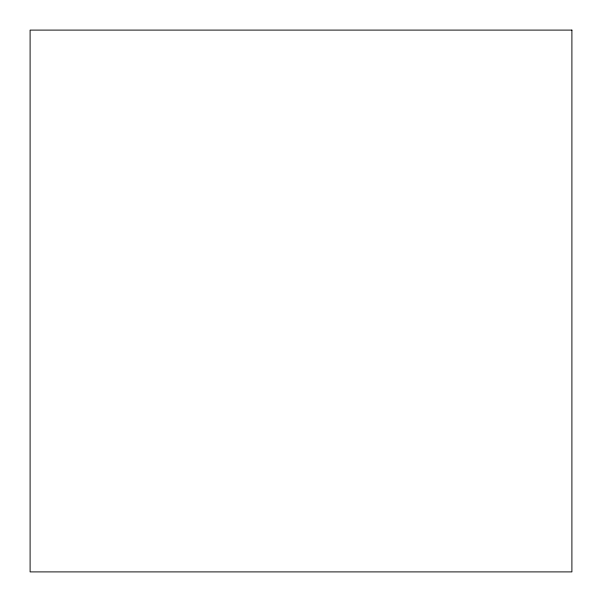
<?xml version="1.0" encoding="UTF-8"?>
<svg xmlns="http://www.w3.org/2000/svg" width="602" height="602" viewBox="0 0 602 602"><rect width="100%" height="100%" fill="white"/><g stroke="black" fill="none" stroke-linecap="round" stroke-linejoin="round"><path stroke-width="0.9" d="M571.9 30.1L30.1 30.1L30.1 571.9L571.9 571.9L571.9 30.1"/></g></svg>
